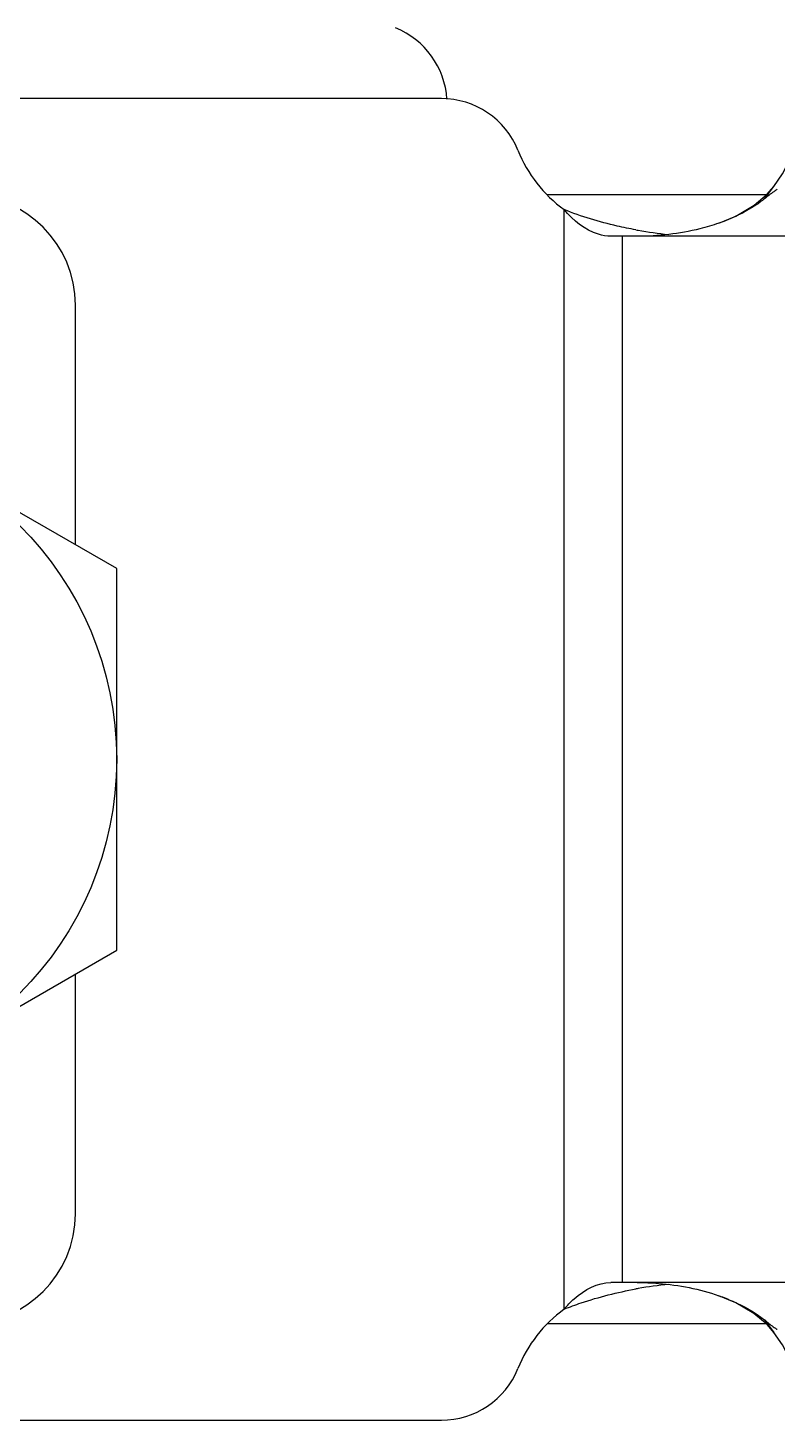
# Model space of a CAD drawing. Extents: x 1725261 to 1937680, y 860327 to 1571294.
# Drawn here: x 1828900.1 to 1829142.2, y 1228023 to 1228472.9 of the extents above; entities that cross this region are included whole.
import ezdxf

# ---------------------------------------------------------------- set-up
doc = ezdxf.new("R2010")
doc.units = 0
doc.header["$LTSCALE"] = 1000
doc.header["$MEASUREMENT"] = 0

msp = doc.modelspace()

# ---------------------------------------------------------------- linework, layer by layer
at = {"linetype": 'Continuous'}
for p, q in [((1829033.66, 1228450.04), (1828659.61, 1228450.04)), ((1829138.09, 1228417.67), (1829141.14, 1228421.69)), ((1829138.6, 1228418.9), (1829068, 1228418.9)), ((1829073.34, 1228058.84), (1829073.34, 1228414.16)), ((1829496.46, 1228405.55), (1829088.46, 1228405.55)), ((1829092.21, 1228067.45), (1829092.21, 1228405.55)), ((1828915.41, 1228305.85), (1828915.41, 1228383.31)), ((1828928.76, 1228298.14), (1828821.99, 1228359.79)), ((1828928.76, 1228174.86), (1828928.76, 1228298.14)), ((1828821.99, 1228113.21), (1828928.76, 1228174.86)), ((1828915.41, 1228089.69), (1828915.41, 1228167.15)), ((1829496.46, 1228067.45), (1829088.46, 1228067.45)), ((1829138.61, 1228054.1), (1829068, 1228054.1)), ((1829138.09, 1228055.33), (1829141.14, 1228051.31)), ((1828659.61, 1228022.96), (1829033.66, 1228022.96))]:
    msp.add_line(p, q, dxfattribs=at)
for points in [[(1829141.14, 1228421.69), (1829143.87, 1228425.7), (1829146.4, 1228430.58), (1829147.99, 1228434.79), (1829148.79, 1228437.97), (1829149.06, 1228439.86), (1829149.08, 1228440.34)], [(1829123.33, 1228409.82), (1829128.82, 1228412.1), (1829134.71, 1228415.6), (1829138.99, 1228419.22), (1829141.13, 1228421.67)], [(1829141.13, 1228051.32), (1829138.95, 1228053.82), (1829134.67, 1228057.43), (1829128.79, 1228060.91), (1829123.33, 1228063.17)], [(1829149.08, 1228032.66), (1829149.06, 1228033.14), (1829148.79, 1228035.03), (1829147.99, 1228038.2), (1829146.4, 1228042.42), (1829143.87, 1228047.29), (1829141.14, 1228051.31)]]:
    msp.add_lwpolyline(points, dxfattribs=at)
msp.add_circle((1828821.99, 1228236.5), 106.77, dxfattribs=at)
for centre, radius, start, end in [((1829008.83, 1228448.18), 26.69, 3.6522, 67.9757), ((1829033.66, 1228423.35), 26.69, 22.0243, 90), ((1829099.65, 1228450.04), 44.49, 202.0243, 233.7485), ((1829159.91, 1228394.22), 31.91, 123.7883, 124.1887), ((1828879.82, 1228383.31), 35.59, 0, 90), ((1829120.73, 1228541.29), 135.82, 259.7299, 260.0443), ((1829120.51, 1228539.8), 134.32, 260.0279, 264.2434), ((1828879.82, 1228089.69), 35.59, 270, 0), ((1829120.73, 1227931.71), 135.82, 99.9557, 100.2701), ((1829120.51, 1227933.2), 134.31, 95.7509, 99.9721), ((1829099.65, 1228022.96), 44.49, 126.2515, 157.9757), ((1829159.91, 1228078.78), 31.91, 235.8113, 236.2117), ((1829033.66, 1228049.65), 26.69, 270, 337.9757)]:
    msp.add_arc(centre, radius, start, end, dxfattribs=at)
for points, knots in [([(1829141.98, 1228420.62), (1829141.67, 1228420.41), (1829140.34, 1228419.47), (1829139.06, 1228418.46), (1829138.09, 1228417.67)], [0, 0, 0, 0, 0.231104, 1, 1, 1, 1]), ([(1829138.09, 1228417.67), (1829137.18, 1228416.93), (1829132.64, 1228413.65), (1829127.5, 1228411.28), (1829123.33, 1228409.82)], [0, 0, 0, 0, 0.210146, 1, 1, 1, 1]), ([(1829096.52, 1228407.64), (1829094.5, 1228408.01), (1829086.63, 1228409.62), (1829078.9, 1228411.94), (1829073.34, 1228414.16)], [0, 0, 0, 0, 0.255037, 1, 1, 1, 1]), ([(1829088.46, 1228405.55), (1829087.09, 1228405.55), (1829081.19, 1228406.63), (1829076.25, 1228410.67), (1829073.34, 1228414.16)], [0, 0, 0, 0, 0.231026, 1, 1, 1, 1]), ([(1829123.33, 1228409.82), (1829121.32, 1228409.12), (1829112.75, 1228406.58), (1829103.76, 1228405.55), (1829096.97, 1228405.55)], [0, 0, 0, 0, 0.239548, 1, 1, 1, 1]), ([(1829073.34, 1228058.84), (1829074.34, 1228060.04), (1829078.37, 1228064.25), (1829084.14, 1228067.45), (1829088.46, 1228067.45)], [0, 0, 0, 0, 0.266, 1, 1, 1, 1]), ([(1829073.34, 1228058.84), (1829075.15, 1228059.56), (1829082.7, 1228062.32), (1829090.53, 1228064.27), (1829096.52, 1228065.36)], [0, 0, 0, 0, 0.242689, 1, 1, 1, 1]), ([(1829096.97, 1228067.45), (1829099.27, 1228067.45), (1829108.18, 1228067.09), (1829117.08, 1228065.37), (1829123.33, 1228063.17)], [0, 0, 0, 0, 0.257456, 1, 1, 1, 1]), ([(1829123.33, 1228063.17), (1829124.84, 1228062.65), (1829130.04, 1228060.61), (1829134.99, 1228057.84), (1829138.09, 1228055.33)], [0, 0, 0, 0, 0.285604, 1, 1, 1, 1]), ([(1829138.09, 1228055.33), (1829138.43, 1228055.05), (1829139.69, 1228054.03), (1829140.99, 1228053.05), (1829141.98, 1228052.38)], [0, 0, 0, 0, 0.26918, 1, 1, 1, 1])]:
    msp.add_open_spline(points, degree=3, knots=knots, dxfattribs=at)

doc.saveas('drawing.dxf')
